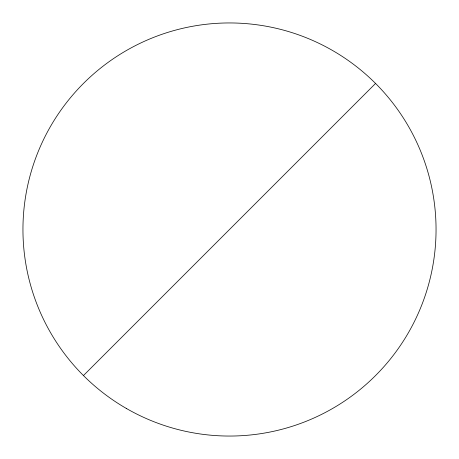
<?xml version="1.0" encoding="UTF-8"?>
<svg xmlns="http://www.w3.org/2000/svg" width="459" height="459" viewBox="0 0 459 459"><rect width="100%" height="100%" fill="white"/><g stroke="black" fill="none" stroke-linecap="round" stroke-linejoin="round"><path stroke-width="0.69" d="M83.446 375.554L375.554 83.446M126.225 408.378A206.55 206.55 0 0 0 436.05 229.5A206.55 206.55 0 0 0 126.225 50.622A206.55 206.55 0 0 0 126.225 408.378"/></g></svg>
